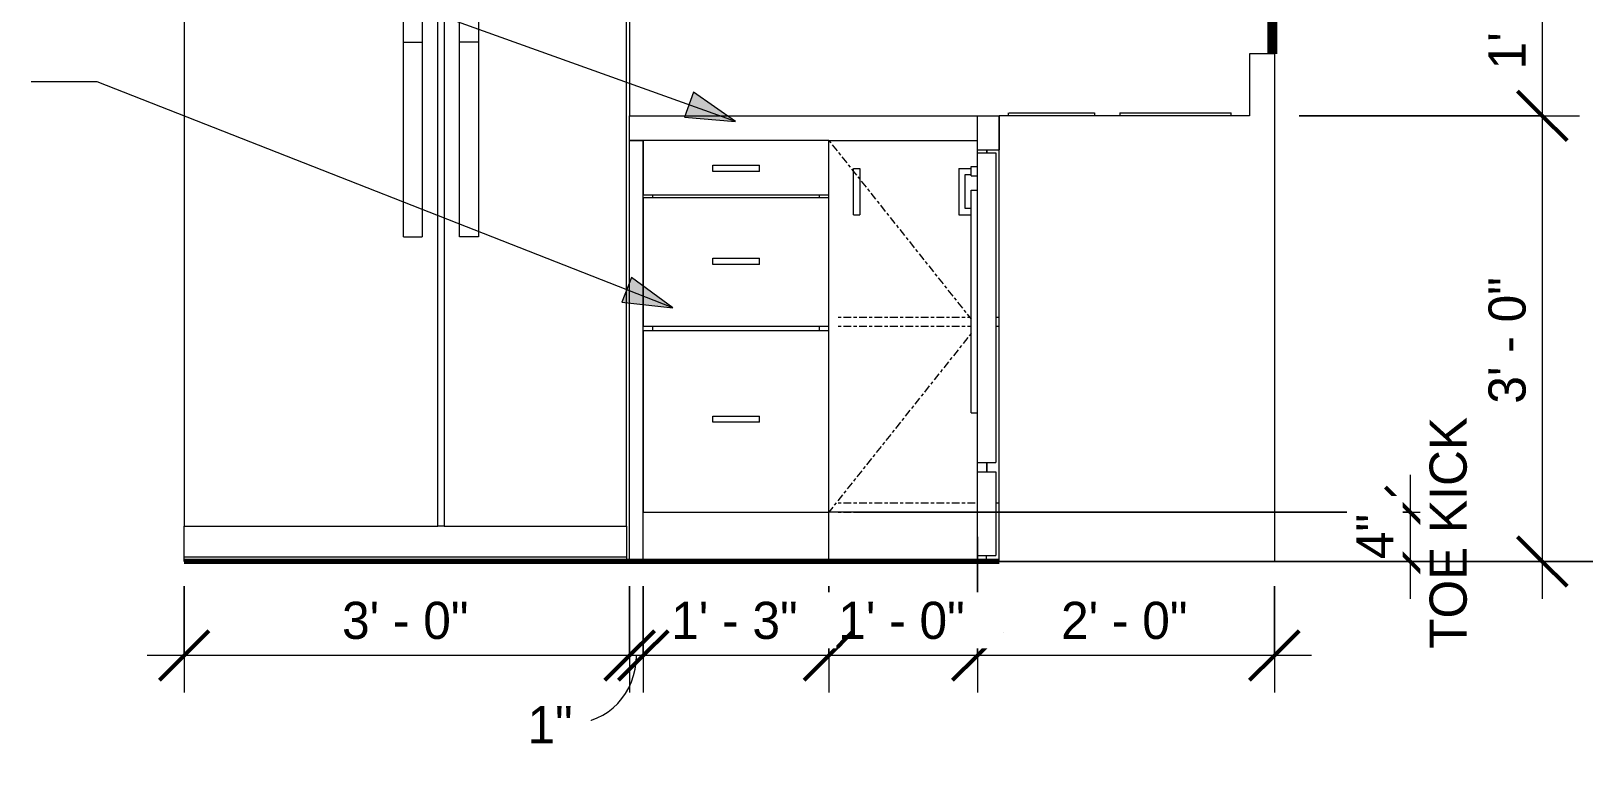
# Model space of a CAD drawing. Header units: inches. Extents: x 2887 to 5387, y 120 to 10852.
# Drawn here: x 4775.3 to 4900.8, y 120.4 to 178.8 of the extents above; entities that cross this region are included whole.
import ezdxf

# ---------------------------------------------------------------- set-up
doc = ezdxf.new("R2010")
doc.units = ezdxf.units.IN
doc.header["$MEASUREMENT"] = 0
doc.linetypes.add('Center', pattern=[1.25, 0.25, -0.1875, 0.625, -0.1875])
for name, color, linetype, lineweight in [('0-6', 170, 'Continuous', 5), ('A-ANNO-DIMS', 211, 'Continuous', 9), ('A-ANNO-DIMS-32', 211, 'Continuous', 9), ('A-FLOR-1', 7, 'Continuous', 70), ('A-WALL', 113, 'Continuous', 18), ('A-WALL-2', 113, 'Continuous', 70), ('A-WALL-3', 113, 'Continuous', 9), ('G-ANNO-TEXT', 231, 'Continuous', 9), ('I-WALL-1', 7, 'Continuous', 70), ('I-WALL-2', 250, 'Continuous', 18), ('Q-CASE', 31, 'Continuous', 9), ('Q-CASE-1', 31, 'Center', 9), ('Q-SPCQ', 91, 'Continuous', 9)]:
    doc.layers.add(name, color=color, linetype=linetype, lineweight=lineweight)
doc.styles.add('Century Gothic', font='ufonts.com_century-gothic.ttf', dxfattribs={"height": 3})
doc.dimstyles.new('OD_1__HACK_2', dxfattribs={"dimscale": 12, "dimtxt": 3.132505, "dimasz": 0.333333, "dimexe": 0.25, "dimexo": 0.166667, "dimgap": 0.041667, "dimtad": 1, "dimdec": 0, "dimzin": 3, "dimdsep": 46, "dimlunit": 4, "dimtxsty": 'Century Gothic', "dimblk1": 'OBLIQUE', "dimblk2": 'OBLIQUE', "dimsah": 1, "dimcen": 0.09, "dimdle": 0.25, "dimazin": 0, "dimtfac": 1, "dimtdec": 4, "dimtix": 1, "dimtmove": 0, "dimatfit": 3, "dimfxl": 1, "dimtvp": 1, "dimtfill": 1, "dimfrac": 2, "dimtolj": 1, "dimtzin": 0, "dimarcsym": 2})
doc.dimstyles.new('OD_1__HACK_2_1', dxfattribs={"dimscale": 12, "dimtxt": 3.132505, "dimasz": 0.333333, "dimexe": 0.25, "dimexo": 0.166667, "dimgap": 0.041667, "dimtad": 1, "dimdec": 0, "dimzin": 3, "dimdsep": 46, "dimlunit": 4, "dimtxsty": 'Century Gothic', "dimblk1": 'OBLIQUE', "dimblk2": 'OBLIQUE', "dimsah": 1, "dimcen": 0.09, "dimdle": 0.25, "dimazin": 0, "dimtfac": 1, "dimtdec": 4, "dimtix": 1, "dimtmove": 1, "dimatfit": 3, "dimfxl": 1, "dimtvp": 1, "dimtfill": 1, "dimfrac": 2, "dimtolj": 1, "dimtzin": 0, "dimarcsym": 2})

# ---------------------------------------------------------------- blocks, each defined once
blk = doc.blocks.new('CTR - 1st Phase - Shell_rvt-7-2ND _ 3RD FLOOR - 1BD B _ C - ADA TYPE B - KITCHEN SIDE WALL')
at = {"layer": 'A-FLOR-1'}
for p, q in [((-2732.8, 240.75), (-2644.68, 240.75)), ((-2666.95, 136), (-2732.8, 136)), ((-2644.68, 136), (-2644.7, 136))]:
    blk.add_line(p, q, dxfattribs=at)
blk = doc.blocks.new('CTR - 1st Phase - Common Walls_rvt-7-2ND _ 3RD FLOOR - 1BD B _ C - ADA TYPE B - KITCHEN SIDE WALL')
at = {"layer": 'I-WALL-1'}
for p, q in [((-2644.7, 240.8), (-2644.7, 177)), ((-2644.7, 136), (-2644.68, 136))]:
    blk.add_line(p, q, dxfattribs=at)
at = {"layer": 'I-WALL-2'}
blk.add_line((-2732.55, 240.75), (-2732.55, 208), dxfattribs=at)
blk = doc.blocks.new('Refrigerator_-_Side-by-Side_6047 - 36_ X 30_-1372843-2ND _ 3RD FLOOR - 1BD B _ C - ADA TYPE B - KITCHEN SIDE WALL')
at = {"layer": 'Q-SPCQ'}
for p, q in [((-2732.8, 208), (-2732.8, 138.87)), ((-2712.3, 208), (-2732.8, 208)), ((-2711.8, 208), (-2712.3, 208)), ((-2712.3, 138.87), (-2712.3, 208)), ((-2711.8, 208), (-2711.8, 138.87)), ((-2697.05, 208), (-2711.8, 208)), ((-2697.05, 138.87), (-2697.05, 208)), ((-2715.07, 184.29), (-2715.07, 200)), ((-2715.07, 200), (-2713.56, 200)), ((-2713.56, 200), (-2713.56, 184.29)), ((-2710.54, 184.29), (-2710.54, 200)), ((-2709.02, 200), (-2710.54, 200)), ((-2709.02, 200), (-2709.02, 184.29)), ((-2715.07, 177.94), (-2715.07, 184.29)), ((-2715.07, 184.29), (-2713.56, 184.29)), ((-2713.56, 184.29), (-2713.56, 177.94)), ((-2710.54, 177.94), (-2710.54, 184.29)), ((-2709.02, 184.29), (-2710.54, 184.29)), ((-2709.02, 184.29), (-2709.02, 177.94)), ((-2715.07, 162.23), (-2715.07, 177.94)), ((-2715.07, 177.94), (-2713.56, 177.94)), ((-2713.56, 177.94), (-2713.56, 162.23)), ((-2710.54, 162.23), (-2710.54, 177.94)), ((-2709.02, 177.94), (-2710.54, 177.94)), ((-2709.02, 177.94), (-2709.02, 162.23)), ((-2715.07, 162.23), (-2713.56, 162.23)), ((-2709.02, 162.23), (-2710.54, 162.23)), ((-2732.8, 136.37), (-2732.8, 138.87)), ((-2732.8, 138.87), (-2712.3, 138.87)), ((-2711.8, 138.87), (-2712.3, 138.87)), ((-2711.8, 138.87), (-2697.05, 138.87)), ((-2697.05, 138.87), (-2697.05, 136.37)), ((-2732.8, 136.37), (-2697.05, 136.37)), ((-2732.8, 136), (-2732.8, 136.37)), ((-2697.05, 136.37), (-2697.05, 136))]:
    blk.add_line(p, q, dxfattribs=at)
blk = doc.blocks.new('Base Cabinet 3 Drawer 230 - Base Cabinet 3 Drawer 230 15_-2554961-2ND _ 3RD FLOOR - 1BD B _ C - ADA TYPE B - KITCHEN SIDE WALL')
at = {"layer": 'Q-CASE'}
for p, q in [((-2680.7, 170), (-2695.7, 170)), ((-2695.7, 170), (-2695.7, 165.63)), ((-2690.07, 168), (-2686.32, 168)), ((-2690.07, 167.5), (-2690.07, 168)), ((-2686.32, 167.5), (-2690.07, 167.5)), ((-2686.32, 167.5), (-2686.32, 168)), ((-2695.7, 165.63), (-2680.7, 165.63)), ((-2680.7, 165.38), (-2695.7, 165.38)), ((-2695.7, 165.38), (-2695.7, 155)), ((-2694.95, 165.63), (-2694.95, 165.38)), ((-2681.45, 165.38), (-2681.45, 165.63)), ((-2690.07, 160.5), (-2686.32, 160.5)), ((-2690.07, 160), (-2690.07, 160.5)), ((-2686.32, 160), (-2690.07, 160)), ((-2686.32, 160), (-2686.32, 160.5)), ((-2695.7, 155), (-2680.7, 155)), ((-2680.7, 154.62), (-2695.7, 154.62)), ((-2695.7, 154.62), (-2695.7, 140)), ((-2694.95, 155), (-2694.95, 154.62)), ((-2681.45, 154.62), (-2681.45, 155)), ((-2690.07, 147.75), (-2686.32, 147.75)), ((-2690.07, 147.25), (-2690.07, 147.75)), ((-2686.32, 147.25), (-2690.07, 147.25)), ((-2686.32, 147.25), (-2686.32, 147.75)), ((-2695.7, 140), (-2680.7, 140))]:
    blk.add_line(p, q, dxfattribs=at)
blk = doc.blocks.new('Base Cabinet Corner 197 - Base Cabinet Corner 197-2565125-2ND _ 3RD FLOOR - 1BD B _ C - ADA TYPE B - KITCHEN SIDE WALL')
at = {"layer": 'Q-CASE'}
for p, q in [((-2680.7, 170), (-2668.72, 170)), ((-2680.7, 140), (-2680.7, 170)), ((-2668.72, 170), (-2668.7, 170)), ((-2668.72, 170), (-2668.72, 167.9)), ((-2668.7, 169.01), (-2668.7, 169.26)), ((-2667.95, 169.01), (-2667.95, 169.26)), ((-2667.95, 169.26), (-2667.95, 169.01)), ((-2678.7, 167.75), (-2678.21, 167.75)), ((-2678.7, 164), (-2678.7, 167.75)), ((-2678.21, 167.75), (-2678.21, 164)), ((-2670.2, 167.75), (-2669.2, 167.75)), ((-2670.2, 167.75), (-2670.2, 164)), ((-2669.7, 167.25), (-2669.2, 167.25)), ((-2669.7, 164.5), (-2669.7, 167.25)), ((-2668.72, 167.15), (-2668.72, 166)), ((-2669.2, 164.5), (-2669.7, 164.5)), ((-2678.7, 164), (-2678.21, 164)), ((-2670.2, 164), (-2669.2, 164)), ((-2668.72, 148), (-2668.72, 140)), ((-2668.7, 143.25), (-2668.7, 144)), ((-2667.95, 143.25), (-2667.95, 144)), ((-2667.95, 144), (-2667.95, 143.25)), ((-2680.7, 136), (-2680.7, 140)), ((-2680.7, 136), (-2680.7, 140)), ((-2668.72, 140), (-2680.7, 140)), ((-2668.7, 140), (-2668.72, 140)), ((-2667.2, 140), (-2666.95, 140)), ((-2667.2, 140), (-2666.95, 140)), ((-2667.98, 136.5), (-2667.98, 136))]:
    blk.add_line(p, q, dxfattribs=at)
at = {"layer": 'Q-CASE-1'}
for p, q in [((-2680.7, 170), (-2669.2, 155.57)), ((-2679.95, 155.75), (-2669.2, 155.75)), ((-2667.2, 155.75), (-2666.95, 155.75)), ((-2669.2, 154.43), (-2680.7, 140)), ((-2679.95, 155), (-2669.2, 155)), ((-2667.2, 155), (-2666.95, 155)), ((-2679.95, 140.75), (-2668.7, 140.75)), ((-2667.2, 140.75), (-2666.95, 140.75)), ((-2679.95, 140), (-2668.75, 140)), ((-2667.2, 140), (-2666.95, 140))]:
    blk.add_line(p, q, dxfattribs=at)
blk = doc.blocks.new('Cabinet Filler62 - Cabinet Filler-2784979-2ND _ 3RD FLOOR - 1BD B _ C - ADA TYPE B - KITCHEN SIDE WALL')
at = {"layer": 'A-WALL'}
for p, q in [((-2696.8, 170), (-2695.7, 170)), ((-2696.8, 136), (-2696.8, 170)), ((-2695.7, 136), (-2695.7, 170))]:
    blk.add_line(p, q, dxfattribs=at)
blk = doc.blocks.new('DIMBLOCK153-2ND _ 3RD FLOOR - 1BD B _ C - ADA TYPE B - KITCHEN SIDE WALL')
at = {"layer": 'A-ANNO-DIMS-32', "lineweight": 50}
for p, q in [((4897.43, 190), (4895.43, 192)), ((4897.43, 190), (4899.43, 188)), ((4897.43, 172), (4895.43, 174)), ((4897.43, 172), (4899.43, 170))]:
    blk.add_line(p, q, dxfattribs=at)
at = {"layer": 'A-ANNO-DIMS-32'}
for p, q in [((4877.41, 190), (4900.43, 190)), ((4897.43, 190), (4877.78, 190)), ((4897.43, 190), (4897.43, 172)), ((4877.78, 172), (4900.43, 172)), ((4897.43, 172), (4877.78, 172))]:
    blk.add_line(p, q, dxfattribs=at)
at = {"layer": 'A-ANNO-DIMS-32', "color": 0, "insert": (4893.08, 175.75), "char_height": 3, "width": 12.5897, "attachment_point": 1, "rotation": 90, "line_spacing_factor": 0.984502, "style": 'Century Gothic', "bg_fill": 3, "box_fill_scale": 1.25, "bg_fill_color": 256, "bg_fill_true_color": 13158600, "bg_fill_transparency": 0}
blk.add_mtext('1\' - 6"', dxfattribs=at)
blk = doc.blocks.new('_Oblique')
at = {"color": 0, "linetype": 'ByBlock', "lineweight": -2}
blk.add_line((-0.5, -0.5), (0.5, 0.5), dxfattribs=at)
blk = doc.blocks.new('DIMBLOCK154-2ND _ 3RD FLOOR - 1BD B _ C - ADA TYPE B - KITCHEN SIDE WALL')
at = {"layer": 'A-ANNO-DIMS-32', "lineweight": 50}
for p, q in [((4897.43, 172), (4895.43, 174)), ((4897.43, 172), (4899.43, 170)), ((4897.43, 136), (4895.43, 138)), ((4897.43, 136), (4899.43, 134))]:
    blk.add_line(p, q, dxfattribs=at)
at = {"layer": 'A-ANNO-DIMS-32'}
for p, q in [((4877.78, 172), (4900.43, 172)), ((4897.43, 172), (4877.78, 172)), ((4897.43, 172), (4897.43, 133)), ((4877.78, 136), (4900.43, 136)), ((4897.43, 136), (4877.78, 136))]:
    blk.add_line(p, q, dxfattribs=at)
at = {"layer": 'A-ANNO-DIMS-32', "color": 0, "insert": (4893.08, 148.75), "char_height": 3, "width": 12.5897, "attachment_point": 1, "rotation": 90, "line_spacing_factor": 0.984502, "style": 'Century Gothic', "bg_fill": 3, "box_fill_scale": 1.25, "bg_fill_color": 256, "bg_fill_true_color": 13158600, "bg_fill_transparency": 0}
blk.add_mtext('3\' - 0"', dxfattribs=at)
blk = doc.blocks.new('DIMBLOCK155-2ND _ 3RD FLOOR - 1BD B _ C - ADA TYPE B - KITCHEN SIDE WALL')
at = {"layer": 'A-ANNO-DIMS-32', "lineweight": 50}
for p, q in [((4886.75, 140), (4884.75, 142)), ((4886.75, 140), (4888.75, 138)), ((4886.75, 136), (4884.75, 138)), ((4886.75, 136), (4888.75, 134))]:
    blk.add_line(p, q, dxfattribs=at)
at = {"layer": 'A-ANNO-DIMS-32'}
for p, q in [((4886.75, 143), (4886.75, 133)), ((4841.78, 140), (4889.75, 140)), ((4886.75, 140), (4841.78, 140)), ((4841.78, 136), (4889.75, 136)), ((4886.75, 136), (4841.78, 136))]:
    blk.add_line(p, q, dxfattribs=at)
at = {"layer": 'A-ANNO-DIMS-32', "color": 0, "char_height": 3, "attachment_point": 1, "rotation": 90, "line_spacing_factor": 0.984502, "style": 'Century Gothic', "bg_fill": 3, "box_fill_scale": 1.25, "bg_fill_color": 256, "bg_fill_true_color": 13158600, "bg_fill_transparency": 0}
for s, insert, width in [('TOE KICK', (4888.32, 128.95), 21.7187), ('4"', (4882.4, 136.19), 4.3557)]:
    blk.add_mtext(s, dxfattribs=dict(at, insert=insert, width=width))
blk = doc.blocks.new('DIMBLOCK156-2ND _ 3RD FLOOR - 1BD B _ C - ADA TYPE B - KITCHEN SIDE WALL')
at = {"layer": 'A-ANNO-DIMS-32'}
for p, q in [((4908.51, 229), (4908.51, 133)), ((4877.78, 226), (4911.51, 226)), ((4908.51, 226), (4877.78, 226)), ((4877.78, 136), (4911.51, 136)), ((4908.51, 136), (4877.78, 136))]:
    blk.add_line(p, q, dxfattribs=at)
at = {"layer": 'A-ANNO-DIMS-32', "lineweight": 50}
for p, q in [((4908.51, 226), (4906.51, 228)), ((4908.51, 226), (4910.51, 224)), ((4908.51, 136), (4906.51, 138)), ((4908.51, 136), (4910.51, 134))]:
    blk.add_line(p, q, dxfattribs=at)
at = {"layer": 'A-ANNO-DIMS-32', "color": 0, "insert": (4904.17, 175.75), "char_height": 3, "width": 12.5897, "attachment_point": 1, "rotation": 90, "line_spacing_factor": 0.984502, "style": 'Century Gothic', "bg_fill": 3, "box_fill_scale": 1.25, "bg_fill_color": 256, "bg_fill_true_color": 13158600, "bg_fill_transparency": 0}
blk.add_mtext('7\' - 6"', dxfattribs=at)
blk = doc.blocks.new('DIMBLOCK157-2ND _ 3RD FLOOR - 1BD B _ C - ADA TYPE B - KITCHEN SIDE WALL')
at = {"layer": 'A-ANNO-DIMS-32'}
for p, q in [((4851.78, 138), (4851.78, 125.41)), ((4851.78, 128.41), (4851.78, 138)), ((4875.78, 134), (4875.78, 125.41)), ((4875.78, 128.41), (4875.78, 134)), ((4878.78, 128.41), (4851.78, 128.41))]:
    blk.add_line(p, q, dxfattribs=at)
at = {"layer": 'A-ANNO-DIMS-32', "lineweight": 50}
for p, q in [((4851.78, 128.41), (4853.78, 130.41)), ((4875.78, 128.41), (4877.78, 130.41)), ((4851.78, 128.41), (4849.78, 126.41)), ((4875.78, 128.41), (4873.78, 126.41))]:
    blk.add_line(p, q, dxfattribs=at)
at = {"layer": 'A-ANNO-DIMS-32', "color": 0, "insert": (4858.54, 132.75), "char_height": 3, "width": 12.5897, "attachment_point": 1, "line_spacing_factor": 0.984502, "style": 'Century Gothic', "bg_fill": 3, "box_fill_scale": 1.25, "bg_fill_color": 256, "bg_fill_true_color": 13158600, "bg_fill_transparency": 0}
blk.add_mtext('2\' - 0"', dxfattribs=at)
blk = doc.blocks.new('DIMBLOCK158-2ND _ 3RD FLOOR - 1BD B _ C - ADA TYPE B - KITCHEN SIDE WALL')
at = {"layer": 'A-ANNO-DIMS-32'}
for p, q in [((4851.78, 138), (4851.78, 125.41)), ((4851.78, 128.41), (4851.78, 138)), ((4839.78, 134), (4839.78, 125.41)), ((4839.78, 128.41), (4839.78, 134)), ((4851.78, 128.41), (4839.78, 128.41))]:
    blk.add_line(p, q, dxfattribs=at)
at = {"layer": 'A-ANNO-DIMS-32', "lineweight": 50}
for p, q in [((4839.78, 128.41), (4841.78, 130.41)), ((4851.78, 128.41), (4853.78, 130.41)), ((4839.78, 128.41), (4837.78, 126.41)), ((4851.78, 128.41), (4849.78, 126.41))]:
    blk.add_line(p, q, dxfattribs=at)
at = {"layer": 'A-ANNO-DIMS-32', "color": 0, "insert": (4840.54, 132.75), "char_height": 3, "width": 12.5897, "attachment_point": 1, "line_spacing_factor": 0.984502, "style": 'Century Gothic', "bg_fill": 3, "box_fill_scale": 1.25, "bg_fill_color": 256, "bg_fill_true_color": 13158600, "bg_fill_transparency": 0}
blk.add_mtext('1\' - 0"', dxfattribs=at)
blk = doc.blocks.new('DIMBLOCK159-2ND _ 3RD FLOOR - 1BD B _ C - ADA TYPE B - KITCHEN SIDE WALL')
at = {"layer": 'A-ANNO-DIMS-32'}
for p, q in [((4824.78, 134), (4824.78, 125.41)), ((4824.78, 128.41), (4824.78, 134)), ((4839.78, 134), (4839.78, 125.41)), ((4839.78, 128.41), (4839.78, 134)), ((4839.78, 128.41), (4824.78, 128.41))]:
    blk.add_line(p, q, dxfattribs=at)
at = {"layer": 'A-ANNO-DIMS-32', "lineweight": 50}
for p, q in [((4824.78, 128.41), (4826.78, 130.41)), ((4839.78, 128.41), (4841.78, 130.41)), ((4824.78, 128.41), (4822.78, 126.41)), ((4839.78, 128.41), (4837.78, 126.41))]:
    blk.add_line(p, q, dxfattribs=at)
at = {"layer": 'A-ANNO-DIMS-32', "color": 0, "insert": (4827.04, 132.75), "char_height": 3, "width": 12.5897, "attachment_point": 1, "line_spacing_factor": 0.984502, "style": 'Century Gothic', "bg_fill": 3, "box_fill_scale": 1.25, "bg_fill_color": 256, "bg_fill_true_color": 13158600, "bg_fill_transparency": 0}
blk.add_mtext('1\' - 3"', dxfattribs=at)
blk = doc.blocks.new('DIMBLOCK160-2ND _ 3RD FLOOR - 1BD B _ C - ADA TYPE B - KITCHEN SIDE WALL')
at = {"layer": 'A-ANNO-DIMS-32'}
for p, q in [((4823.68, 134), (4823.68, 125.41)), ((4823.68, 128.41), (4823.68, 134)), ((4824.78, 134), (4824.78, 125.41)), ((4824.78, 128.41), (4824.78, 134)), ((4824.78, 128.41), (4823.68, 128.41))]:
    blk.add_line(p, q, dxfattribs=at)
at = {"layer": 'A-ANNO-DIMS-32', "lineweight": 50}
for p, q in [((4823.68, 128.41), (4825.68, 130.41)), ((4824.78, 128.41), (4826.78, 130.41)), ((4823.68, 128.41), (4821.68, 126.41)), ((4824.78, 128.41), (4822.78, 126.41))]:
    blk.add_line(p, q, dxfattribs=at)
at = {"layer": 'A-ANNO-DIMS-32'}
blk.add_ellipse((4819.05, 128.41), major_axis=(0, 5.47), ratio=0.947908, start_param=3.141593, end_param=4.712389, dxfattribs=at)
at = {"layer": 'A-ANNO-DIMS-32', "color": 0, "insert": (4815.42, 124.32), "char_height": 3, "width": 4.3557, "attachment_point": 1, "line_spacing_factor": 0.984502, "style": 'Century Gothic', "bg_fill": 3, "box_fill_scale": 1.25, "bg_fill_color": 256, "bg_fill_true_color": 13158600, "bg_fill_transparency": 0}
blk.add_mtext('1"', dxfattribs=at)
blk = doc.blocks.new('DIMBLOCK161-2ND _ 3RD FLOOR - 1BD B _ C - ADA TYPE B - KITCHEN SIDE WALL')
at = {"layer": 'A-ANNO-DIMS-32'}
for p, q in [((4787.68, 134), (4787.68, 125.41)), ((4787.68, 128.41), (4787.68, 134)), ((4823.68, 134), (4823.68, 125.41)), ((4823.68, 128.41), (4823.68, 134)), ((4823.68, 128.41), (4784.68, 128.41))]:
    blk.add_line(p, q, dxfattribs=at)
at = {"layer": 'A-ANNO-DIMS-32', "lineweight": 50}
for p, q in [((4787.68, 128.41), (4789.68, 130.41)), ((4823.68, 128.41), (4825.68, 130.41)), ((4787.68, 128.41), (4785.68, 126.41)), ((4823.68, 128.41), (4821.68, 126.41))]:
    blk.add_line(p, q, dxfattribs=at)
at = {"layer": 'A-ANNO-DIMS-32', "color": 0, "insert": (4800.44, 132.75), "char_height": 3, "width": 12.5897, "attachment_point": 1, "line_spacing_factor": 0.984502, "style": 'Century Gothic', "bg_fill": 3, "box_fill_scale": 1.25, "bg_fill_color": 256, "bg_fill_true_color": 13158600, "bg_fill_transparency": 0}
blk.add_mtext('3\' - 0"', dxfattribs=at)

msp = doc.modelspace()

# ---------------------------------------------------------------- hatches: boundary and pattern name
at = {"layer": 'G-ANNO-TEXT'}
for points in [[(4832.23, 171.53), (4828.83, 173.9), (4828.1, 171.88)], [(4827.17, 156.48), (4823.84, 158.94), (4823.05, 156.94)]]:
    msp.add_hatch(color=256, dxfattribs=at).paths.add_polyline_path(points, flags=0)

# ---------------------------------------------------------------- linework, layer by layer
at = {"layer": 'A-WALL'}
msp.add_line((4823.68, 190), (4823.68, 172), dxfattribs=at)
at = {"layer": 'A-WALL-2'}
for p, q in [((4875.41, 196), (4875.41, 177)), ((4875.78, 177), (4875.78, 196))]:
    msp.add_line(p, q, dxfattribs=at)
at = {"layer": 'A-WALL-3'}
for p, q in [((4823.68, 172), (4851.78, 172)), ((4823.68, 170), (4823.68, 172)), ((4839.78, 170), (4823.68, 170))]:
    msp.add_line(p, q, dxfattribs=at)
at = {"layer": 'G-ANNO-TEXT'}
for p, q in [((4832.23, 171.53), (4780.66, 190.1)), ((4780.66, 174.74), (4775.31, 174.74)), ((4827.17, 156.48), (4780.66, 174.74)), ((4828.83, 173.9), (4828.1, 171.88)), ((4832.23, 171.53), (4828.83, 173.9)), ((4828.1, 171.88), (4832.23, 171.53)), ((4823.84, 158.94), (4823.05, 156.94)), ((4827.17, 156.48), (4823.84, 158.94)), ((4823.05, 156.94), (4827.17, 156.48))]:
    msp.add_line(p, q, dxfattribs=at)
at = {"layer": 'Q-SPCQ'}
for p, q in [((4875.78, 177), (4873.78, 177)), ((4873.78, 177), (4873.78, 172)), ((4875.78, 177), (4875.78, 136)), ((4851.78, 169.26), (4851.78, 172)), ((4851.78, 172), (4853.53, 172)), ((4853.53, 172), (4853.53, 169.26)), ((4853.53, 136), (4853.53, 172)), ((4873.78, 172), (4853.53, 172)), ((4854.28, 172.25), (4854.28, 172)), ((4854.34, 172.25), (4857.78, 172.25)), ((4857.78, 172.25), (4861.23, 172.25)), ((4861.28, 172), (4861.28, 172.25)), ((4863.28, 172.25), (4863.28, 172)), ((4863.28, 172.25), (4867.78, 172.25)), ((4867.78, 172.25), (4872.28, 172.25)), ((4872.28, 172), (4872.28, 172.25)), ((4851.78, 169.26), (4853.53, 169.26)), ((4851.78, 144), (4851.78, 169.01)), ((4851.78, 169.01), (4853.28, 169.01)), ((4853.28, 169.01), (4853.28, 144)), ((4851.28, 167.15), (4851.28, 167.9)), ((4851.28, 167.9), (4851.78, 167.9)), ((4851.28, 167.15), (4851.78, 167.15)), ((4851.28, 148), (4851.28, 166)), ((4851.28, 166), (4851.78, 166)), ((4851.28, 148), (4851.78, 148)), ((4851.78, 144), (4853.28, 144)), ((4851.78, 136.5), (4851.78, 143.25)), ((4851.78, 143.25), (4853.28, 143.25)), ((4853.28, 143.25), (4853.28, 136.5)), ((4851.78, 136.5), (4853.28, 136.5)), ((4875.78, 136), (4853.53, 136))]:
    msp.add_line(p, q, dxfattribs=at)

# ---------------------------------------------------------------- block references
at = {"layer": '0-6'}
for name in ['CTR - 1st Phase - Shell_rvt-7-2ND _ 3RD FLOOR - 1BD B _ C - ADA TYPE B - KITCHEN SIDE WALL', 'CTR - 1st Phase - Common Walls_rvt-7-2ND _ 3RD FLOOR - 1BD B _ C - ADA TYPE B - KITCHEN SIDE WALL']:
    msp.add_blockref(name, (7520.48, 0), dxfattribs=at)
at = {"layer": 'A-WALL'}
msp.add_blockref('Cabinet Filler62 - Cabinet Filler-2784979-2ND _ 3RD FLOOR - 1BD B _ C - ADA TYPE B - KITCHEN SIDE WALL', (7520.48, 0), dxfattribs=at)
at = {"layer": 'Q-CASE'}
for name in ['Base Cabinet 3 Drawer 230 - Base Cabinet 3 Drawer 230 15_-2554961-2ND _ 3RD FLOOR - 1BD B _ C - ADA TYPE B - KITCHEN SIDE WALL', 'Base Cabinet Corner 197 - Base Cabinet Corner 197-2565125-2ND _ 3RD FLOOR - 1BD B _ C - ADA TYPE B - KITCHEN SIDE WALL']:
    msp.add_blockref(name, (7520.48, 0), dxfattribs=at)
at = {"layer": 'Q-SPCQ'}
msp.add_blockref('Refrigerator_-_Side-by-Side_6047 - 36_ X 30_-1372843-2ND _ 3RD FLOOR - 1BD B _ C - ADA TYPE B - KITCHEN SIDE WALL', (7520.48, 0), dxfattribs=at)

# ---------------------------------------------------------------- next in the draw order: dimensions: what is measured, and where the dimension line sits
at = {"layer": 'A-ANNO-DIMS'}
dim = msp.add_linear_dim(base=(4897.43, 172), p1=(4875.41, 190), p2=(4875.78, 172), angle=90, dimstyle='OD_1__HACK_2', override={"dimpost": '<>', "dimfxl": 18.003906}, dxfattribs=at)
dim.commit()
dim.dimension.update_dxf_attribs({"geometry": 'DIMBLOCK153-2ND _ 3RD FLOOR - 1BD B _ C - ADA TYPE B - KITCHEN SIDE WALL', "text_midpoint": (4895.35, 181)})

# ---------------------------------------------------------------- next in the draw order: dimensions: what is measured, and where the dimension line sits
dim = msp.add_linear_dim(base=(4897.43, 136), p1=(4875.78, 172), p2=(4875.78, 136), angle=90, dimstyle='OD_1__HACK_2', override={"dimpost": '<>', "dimfxl": 36}, dxfattribs=at)
dim.commit()
dim.dimension.update_dxf_attribs({"geometry": 'DIMBLOCK154-2ND _ 3RD FLOOR - 1BD B _ C - ADA TYPE B - KITCHEN SIDE WALL', "text_midpoint": (4895.35, 154)})

# ---------------------------------------------------------------- next in the draw order: dimensions: what is measured, and where the dimension line sits
dim = msp.add_linear_dim(base=(4886.75, 136), p1=(4839.78, 140), p2=(4839.78, 136), angle=90, text='<>\\XTOE KICK', dimstyle='OD_1__HACK_2', override={"dimpost": '<>', "dimfxl": 4}, dxfattribs=at)
dim.commit()
dim.dimension.update_dxf_attribs({"geometry": 'DIMBLOCK155-2ND _ 3RD FLOOR - 1BD B _ C - ADA TYPE B - KITCHEN SIDE WALL', "text_midpoint": (4886.75, 138)})

# ---------------------------------------------------------------- next in the draw order: dimensions: what is measured, and where the dimension line sits
dim = msp.add_linear_dim(base=(4908.51, 136), p1=(4875.78, 226), p2=(4875.78, 136), angle=90, dimstyle='OD_1__HACK_2', override={"dimpost": '<>', "dimfxl": 90}, dxfattribs=at)
dim.commit()
dim.dimension.update_dxf_attribs({"geometry": 'DIMBLOCK156-2ND _ 3RD FLOOR - 1BD B _ C - ADA TYPE B - KITCHEN SIDE WALL', "text_midpoint": (4906.44, 181)})

# ---------------------------------------------------------------- next in the draw order: dimensions: what is measured, and where the dimension line sits
dim = msp.add_linear_dim(base=(4851.78, 128.41), p1=(4875.78, 136), p2=(4851.78, 140), dimstyle='OD_1__HACK_2', override={"dimpost": '<>', "dimfxl": 24.33105}, dxfattribs=at)
dim.commit()
dim.dimension.update_dxf_attribs({"geometry": 'DIMBLOCK157-2ND _ 3RD FLOOR - 1BD B _ C - ADA TYPE B - KITCHEN SIDE WALL', "text_midpoint": (4863.78, 130.48)})

# ---------------------------------------------------------------- next in the draw order: dimensions: what is measured, and where the dimension line sits
dim = msp.add_linear_dim(base=(4839.78, 128.41), p1=(4851.78, 140), p2=(4839.78, 136), dimstyle='OD_1__HACK_2', override={"dimpost": '<>', "dimfxl": 12.649111}, dxfattribs=at)
dim.commit()
dim.dimension.update_dxf_attribs({"geometry": 'DIMBLOCK158-2ND _ 3RD FLOOR - 1BD B _ C - ADA TYPE B - KITCHEN SIDE WALL', "text_midpoint": (4845.78, 130.48)})

# ---------------------------------------------------------------- next in the draw order: dimensions: what is measured, and where the dimension line sits
dim = msp.add_linear_dim(base=(4824.78, 128.41), p1=(4839.78, 136), p2=(4824.78, 136), dimstyle='OD_1__HACK_2', override={"dimpost": '<>', "dimfxl": 15}, dxfattribs=at)
dim.commit()
dim.dimension.update_dxf_attribs({"geometry": 'DIMBLOCK159-2ND _ 3RD FLOOR - 1BD B _ C - ADA TYPE B - KITCHEN SIDE WALL', "text_midpoint": (4832.28, 130.48)})

# ---------------------------------------------------------------- next in the draw order: dimensions: what is measured, and where the dimension line sits
dim = msp.add_linear_dim(base=(4823.68, 128.41), p1=(4824.78, 136), p2=(4823.68, 136), dimstyle='OD_1__HACK_2_1', override={"dimpost": '<>', "dimfxl": 1.1}, dxfattribs=at)
dim.commit()
dim.dimension.update_dxf_attribs({"geometry": 'DIMBLOCK160-2ND _ 3RD FLOOR - 1BD B _ C - ADA TYPE B - KITCHEN SIDE WALL', "text_midpoint": (4817.6, 122.32), "dimtype": 160})

# ---------------------------------------------------------------- next in the draw order: dimensions: what is measured, and where the dimension line sits
dim = msp.add_linear_dim(base=(4787.68, 128.41), p1=(4823.68, 136), p2=(4787.68, 136), dimstyle='OD_1__HACK_2', override={"dimpost": '<>', "dimfxl": 36}, dxfattribs=at)
dim.commit()
dim.dimension.update_dxf_attribs({"geometry": 'DIMBLOCK161-2ND _ 3RD FLOOR - 1BD B _ C - ADA TYPE B - KITCHEN SIDE WALL', "text_midpoint": (4805.68, 130.48)})

doc.saveas('drawing.dxf')
